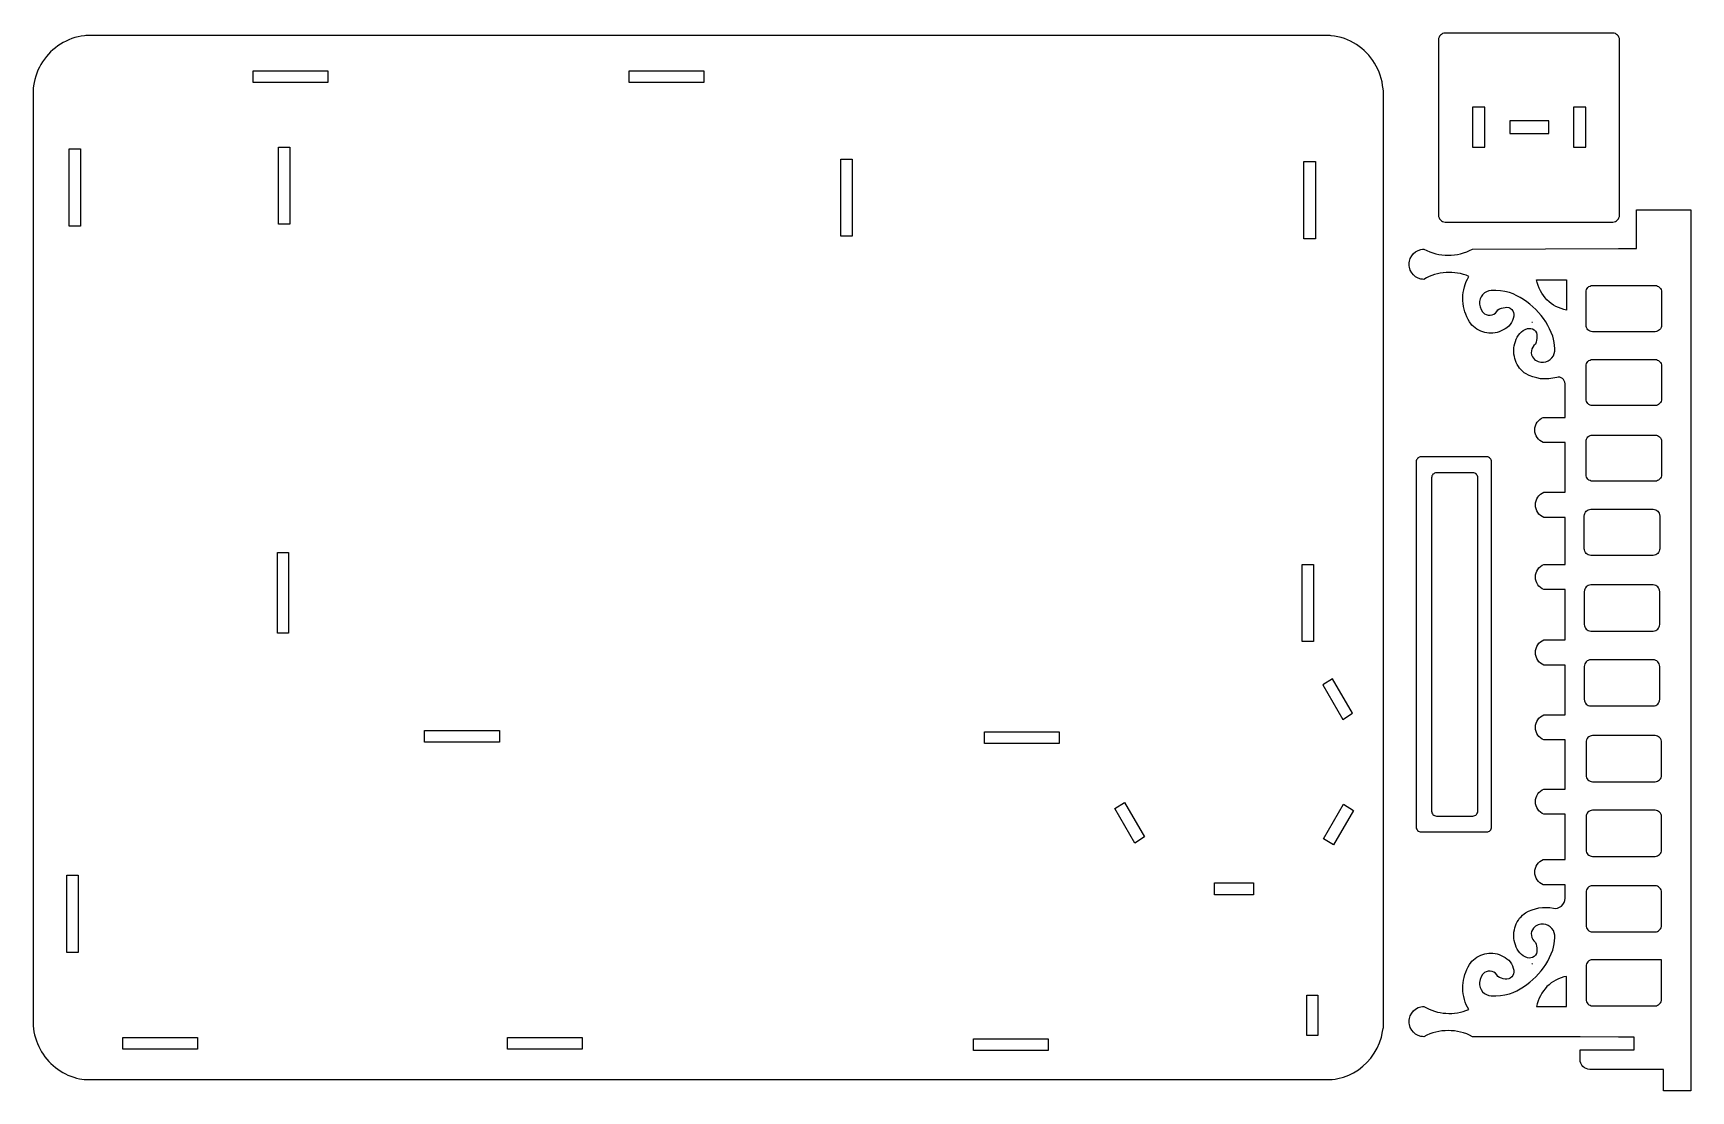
# Model space of a CAD drawing. Extents: x 0.4 to 16.9, y 0.4 to 10.9.
import ezdxf

# ---------------------------------------------------------------- set-up
doc = ezdxf.new("R2010")
doc.units = 0
doc.layers.add('Default_Layer', color=1, linetype='CONTINUOUS')

msp = doc.modelspace()

# ---------------------------------------------------------------- linework, layer by layer
at = {"layer": 'Default_Layer'}
for points in [[(13.862, 1.168), (13.862, 1.169), (13.862, 10.291), (13.862, 10.366), (13.862, 10.366), (13.86, 10.389), (13.855, 10.424), (13.849, 10.458), (13.841, 10.492), (13.83, 10.526), (13.819, 10.557), (13.806, 10.587), (13.791, 10.616), (13.775, 10.645), (13.757, 10.672), (13.738, 10.699), (13.717, 10.724), (13.695, 10.748), (13.671, 10.771), (13.646, 10.793), (13.62, 10.813), (13.593, 10.832), (13.564, 10.849), (13.535, 10.865), (13.504, 10.878), (13.473, 10.89), (13.441, 10.901), (13.408, 10.909), (13.375, 10.915), (13.341, 10.919), (13.333, 10.92), (13.246, 10.92), (1.008, 10.92), (0.92, 10.92), (0.92, 10.92), (0.905, 10.918), (0.873, 10.914), (0.842, 10.908), (0.811, 10.9), (0.78, 10.89), (0.751, 10.879), (0.722, 10.866), (0.694, 10.852), (0.667, 10.836), (0.64, 10.818), (0.615, 10.799), (0.591, 10.779), (0.568, 10.758), (0.546, 10.735), (0.526, 10.711), (0.506, 10.686), (0.488, 10.66), (0.471, 10.632), (0.456, 10.604), (0.442, 10.576), (0.43, 10.546), (0.419, 10.515), (0.41, 10.483), (0.403, 10.451), (0.397, 10.419), (0.394, 10.397), (0.394, 10.391), (0.394, 10.391), (0.394, 10.266), (0.394, 1.16), (0.394, 1.042), (0.394, 1.041), (0.397, 1.014), (0.402, 0.983), (0.408, 0.953), (0.416, 0.923), (0.426, 0.893), (0.437, 0.865), (0.449, 0.837), (0.463, 0.81), (0.478, 0.784), (0.494, 0.758), (0.511, 0.734), (0.53, 0.71), (0.55, 0.688), (0.57, 0.666), (0.592, 0.646), (0.615, 0.627), (0.639, 0.609), (0.663, 0.592), (0.689, 0.577), (0.715, 0.563), (0.741, 0.551), (0.769, 0.539), (0.798, 0.529), (0.827, 0.521), (0.856, 0.515), (0.902, 0.507), (0.909, 0.507), (1.019, 0.507), (13.237, 0.507), (13.348, 0.507), (13.351, 0.507), (13.38, 0.511), (13.408, 0.516), (13.463, 0.531), (13.516, 0.551), (13.565, 0.575), (13.613, 0.605), (13.657, 0.639), (13.698, 0.678), (13.736, 0.721), (13.77, 0.769), (13.799, 0.819), (13.823, 0.873), (13.842, 0.928), (13.855, 0.985), (13.861, 1.017), (13.862, 1.026), (13.862, 1.168)], [(14.412, 9.128), (14.413, 9.115), (14.417, 9.102), (14.423, 9.091), (14.431, 9.081), (14.441, 9.073), (14.452, 9.067), (14.464, 9.063), (14.477, 9.061), (16.152, 9.061), (16.165, 9.063), (16.177, 9.067), (16.188, 9.073), (16.198, 9.081), (16.206, 9.091), (16.212, 9.102), (16.216, 9.115), (16.217, 9.128), (16.217, 10.878), (16.216, 10.891), (16.212, 10.904), (16.206, 10.915), (16.198, 10.925), (16.188, 10.933), (16.177, 10.94), (16.165, 10.944), (16.152, 10.945), (14.477, 10.945), (14.464, 10.944), (14.452, 10.94), (14.441, 10.933), (14.431, 10.925), (14.423, 10.915), (14.417, 10.904), (14.413, 10.891), (14.412, 10.878), (14.412, 9.128)], [(2.587, 10.451), (2.587, 10.568), (3.332, 10.568), (3.332, 10.451), (2.587, 10.451)], [(6.339, 10.451), (6.339, 10.568), (7.083, 10.568), (7.083, 10.451), (6.339, 10.451)], [(14.752, 9.806), (14.873, 9.806), (14.873, 10.208), (14.752, 10.208), (14.752, 9.806)], [(15.76, 9.806), (15.881, 9.806), (15.881, 10.208), (15.76, 10.208), (15.76, 9.806)], [(15.122, 10.07), (15.122, 9.945), (15.511, 9.945), (15.511, 10.07), (15.122, 10.07)], [(0.754, 9.79), (0.867, 9.79), (0.867, 9.02), (0.754, 9.02), (0.754, 9.79)], [(2.842, 9.809), (2.955, 9.809), (2.955, 9.038), (2.842, 9.038), (2.842, 9.809)], [(8.451, 9.689), (8.564, 9.689), (8.564, 8.919), (8.451, 8.919), (8.451, 9.689)], [(13.07, 9.664), (13.184, 9.664), (13.184, 8.894), (13.07, 8.894), (13.07, 9.664)], [(16.928, 8.621), (16.928, 8.326), (16.928, 3.404), (16.928, 2.194), (16.928, 1.399), (16.928, 1.235), (16.928, 1.16), (16.928, 1.034), (16.928, 0.998), (16.928, 0.98), (16.929, 0.98), (16.929, 0.394), (16.658, 0.394), (16.658, 0.607), (15.921, 0.607), (15.902, 0.609), (15.884, 0.615), (15.867, 0.624), (15.853, 0.637), (15.841, 0.651), (15.832, 0.669), (15.826, 0.687), (15.824, 0.708), (15.824, 0.804), (16.208, 0.804), (16.363, 0.804), (16.363, 0.93), (16.208, 0.93), (15.824, 0.931), (15.788, 0.931), (14.751, 0.934), (14.722, 0.948), (14.693, 0.961), (14.663, 0.971), (14.632, 0.98), (14.602, 0.987), (14.571, 0.991), (14.54, 0.994), (14.508, 0.995), (14.477, 0.994), (14.446, 0.991), (14.415, 0.987), (14.384, 0.98), (14.354, 0.971), (14.324, 0.961), (14.294, 0.948), (14.265, 0.934), (14.251, 0.935), (14.236, 0.937), (14.209, 0.946), (14.184, 0.96), (14.162, 0.978), (14.145, 1), (14.131, 1.026), (14.123, 1.054), (14.121, 1.069), (14.12, 1.085), (14.121, 1.1), (14.123, 1.115), (14.131, 1.143), (14.145, 1.169), (14.162, 1.191), (14.184, 1.21), (14.209, 1.224), (14.236, 1.232), (14.251, 1.235), (14.265, 1.235), (14.291, 1.221), (14.318, 1.208), (14.345, 1.197), (14.373, 1.188), (14.401, 1.18), (14.429, 1.174), (14.457, 1.17), (14.486, 1.167), (14.515, 1.166), (14.544, 1.166), (14.573, 1.169), (14.601, 1.173), (14.63, 1.178), (14.658, 1.185), (14.686, 1.194), (14.714, 1.205), (14.689, 1.253), (14.679, 1.279), (14.67, 1.306), (14.664, 1.334), (14.659, 1.361), (14.656, 1.389), (14.655, 1.417), (14.655, 1.444), (14.658, 1.472), (14.662, 1.499), (14.667, 1.526), (14.675, 1.553), (14.684, 1.579), (14.695, 1.605), (14.708, 1.63), (14.722, 1.654), (14.738, 1.677), (14.746, 1.686), (14.762, 1.702), (14.778, 1.715), (14.796, 1.727), (14.814, 1.738), (14.833, 1.747), (14.853, 1.754), (14.873, 1.76), (14.893, 1.764), (14.914, 1.766), (14.934, 1.767), (14.955, 1.766), (14.976, 1.763), (14.996, 1.759), (15.016, 1.753), (15.036, 1.745), (15.056, 1.735), (15.076, 1.725), (15.095, 1.712), (15.112, 1.698), (15.127, 1.68), (15.14, 1.662), (15.15, 1.641), (15.158, 1.619), (15.163, 1.596), (15.164, 1.578), (15.16, 1.56), (15.153, 1.544), (15.142, 1.53), (15.128, 1.518), (15.112, 1.511), (15.095, 1.508), (15.077, 1.509), (15.058, 1.512), (15.04, 1.518), (15.022, 1.525), (15.005, 1.535), (14.995, 1.552), (14.981, 1.566), (14.965, 1.577), (14.946, 1.585), (14.927, 1.588), (14.907, 1.587), (14.888, 1.582), (14.871, 1.573), (14.86, 1.564), (14.851, 1.553), (14.836, 1.53), (14.826, 1.504), (14.821, 1.476), (14.822, 1.451), (14.827, 1.426), (14.837, 1.404), (14.852, 1.383), (14.87, 1.366), (14.89, 1.354), (14.913, 1.345), (14.937, 1.342), (14.983, 1.341), (15.029, 1.344), (15.075, 1.351), (15.12, 1.361), (15.157, 1.376), (15.193, 1.393), (15.227, 1.411), (15.261, 1.432), (15.293, 1.454), (15.324, 1.478), (15.354, 1.504), (15.382, 1.531), (15.409, 1.56), (15.435, 1.59), (15.458, 1.621), (15.481, 1.654), (15.501, 1.688), (15.52, 1.724), (15.537, 1.76), (15.552, 1.798), (15.559, 1.828), (15.565, 1.859), (15.57, 1.889), (15.573, 1.92), (15.572, 1.946), (15.567, 1.97), (15.558, 1.993), (15.544, 2.013), (15.526, 2.031), (15.506, 2.044), (15.483, 2.053), (15.459, 2.056), (15.445, 2.057), (15.432, 2.055), (15.405, 2.049), (15.381, 2.036), (15.37, 2.028), (15.36, 2.018), (15.349, 2.001), (15.341, 1.983), (15.338, 1.963), (15.339, 1.942), (15.343, 1.923), (15.352, 1.905), (15.364, 1.889), (15.379, 1.875), (15.386, 1.857), (15.391, 1.838), (15.394, 1.819), (15.394, 1.799), (15.393, 1.78), (15.388, 1.763), (15.379, 1.748), (15.366, 1.734), (15.351, 1.725), (15.334, 1.72), (15.317, 1.718), (15.299, 1.722), (15.278, 1.73), (15.258, 1.74), (15.24, 1.754), (15.223, 1.769), (15.209, 1.787), (15.197, 1.806), (15.187, 1.827), (15.18, 1.849), (15.173, 1.871), (15.168, 1.892), (15.165, 1.914), (15.163, 1.935), (15.164, 1.957), (15.165, 1.978), (15.169, 1.999), (15.174, 2.02), (15.18, 2.04), (15.188, 2.06), (15.198, 2.079), (15.209, 2.098), (15.221, 2.115), (15.235, 2.131), (15.25, 2.147), (15.267, 2.161), (15.279, 2.169), (15.311, 2.186), (15.345, 2.2), (15.379, 2.211), (15.414, 2.218), (15.45, 2.223), (15.486, 2.224), (15.522, 2.222), (15.558, 2.216), (15.579, 2.214), (15.6, 2.217), (15.62, 2.225), (15.638, 2.237), (15.653, 2.253), (15.664, 2.272), (15.671, 2.292), (15.674, 2.315), (15.674, 2.45), (15.457, 2.45), (15.439, 2.459), (15.423, 2.47), (15.408, 2.483), (15.396, 2.499), (15.386, 2.516), (15.379, 2.535), (15.374, 2.555), (15.373, 2.575), (15.374, 2.596), (15.379, 2.616), (15.386, 2.635), (15.396, 2.652), (15.408, 2.668), (15.423, 2.681), (15.439, 2.692), (15.457, 2.701), (15.674, 2.701), (15.674, 3.153), (15.463, 3.153), (15.445, 3.162), (15.429, 3.173), (15.414, 3.186), (15.402, 3.202), (15.392, 3.219), (15.385, 3.238), (15.38, 3.258), (15.379, 3.279), (15.38, 3.299), (15.385, 3.319), (15.392, 3.338), (15.402, 3.355), (15.414, 3.371), (15.429, 3.384), (15.445, 3.395), (15.463, 3.404), (15.674, 3.404), (15.674, 3.894), (15.463, 3.894), (15.445, 3.902), (15.429, 3.914), (15.414, 3.927), (15.402, 3.943), (15.392, 3.96), (15.385, 3.979), (15.38, 3.999), (15.379, 4.019), (15.38, 4.04), (15.385, 4.06), (15.392, 4.079), (15.402, 4.096), (15.414, 4.112), (15.429, 4.125), (15.445, 4.136), (15.463, 4.145), (15.674, 4.145), (15.674, 4.641), (15.463, 4.641), (15.445, 4.65), (15.429, 4.661), (15.414, 4.674), (15.402, 4.69), (15.392, 4.707), (15.385, 4.726), (15.38, 4.746), (15.379, 4.766), (15.38, 4.787), (15.385, 4.807), (15.392, 4.826), (15.402, 4.843), (15.414, 4.859), (15.429, 4.872), (15.445, 4.883), (15.463, 4.892), (15.674, 4.892), (15.674, 5.394), (15.463, 5.394), (15.445, 5.403), (15.429, 5.414), (15.414, 5.428), (15.402, 5.443), (15.392, 5.461), (15.385, 5.479), (15.38, 5.499), (15.379, 5.52), (15.38, 5.541), (15.385, 5.56), (15.392, 5.579), (15.402, 5.596), (15.414, 5.612), (15.429, 5.625), (15.445, 5.637), (15.463, 5.645), (15.674, 5.645), (15.674, 5.709), (15.674, 5.711), (15.674, 5.712), (15.674, 6.114), (15.463, 6.114), (15.445, 6.122), (15.429, 6.134), (15.414, 6.147), (15.402, 6.163), (15.392, 6.18), (15.385, 6.199), (15.38, 6.219), (15.379, 6.239), (15.38, 6.26), (15.385, 6.28), (15.392, 6.299), (15.402, 6.316), (15.414, 6.331), (15.429, 6.345), (15.445, 6.356), (15.463, 6.365), (15.674, 6.365), (15.674, 6.644), (15.674, 6.755), (15.674, 6.861), (15.457, 6.861), (15.439, 6.87), (15.423, 6.881), (15.408, 6.894), (15.396, 6.91), (15.386, 6.927), (15.379, 6.946), (15.374, 6.966), (15.373, 6.986), (15.374, 7.007), (15.379, 7.027), (15.386, 7.046), (15.396, 7.063), (15.408, 7.079), (15.423, 7.092), (15.439, 7.103), (15.457, 7.112), (15.674, 7.112), (15.674, 7.145), (15.674, 7.151), (15.674, 7.35), (15.674, 7.447), (15.672, 7.462), (15.667, 7.477), (15.659, 7.489), (15.648, 7.5), (15.635, 7.508), (15.621, 7.513), (15.606, 7.514), (15.591, 7.511), (15.552, 7.502), (15.511, 7.496), (15.471, 7.495), (15.431, 7.498), (15.392, 7.505), (15.353, 7.516), (15.315, 7.531), (15.279, 7.55), (15.267, 7.558), (15.25, 7.572), (15.235, 7.587), (15.221, 7.604), (15.209, 7.621), (15.198, 7.64), (15.188, 7.659), (15.18, 7.678), (15.174, 7.699), (15.169, 7.72), (15.165, 7.741), (15.164, 7.762), (15.163, 7.784), (15.165, 7.805), (15.168, 7.827), (15.173, 7.848), (15.18, 7.87), (15.187, 7.892), (15.197, 7.913), (15.209, 7.932), (15.223, 7.95), (15.24, 7.965), (15.258, 7.978), (15.278, 7.989), (15.299, 7.997), (15.317, 8), (15.334, 7.999), (15.351, 7.994), (15.366, 7.984), (15.379, 7.971), (15.388, 7.956), (15.393, 7.938), (15.394, 7.92), (15.394, 7.9), (15.391, 7.881), (15.386, 7.862), (15.379, 7.843), (15.364, 7.83), (15.352, 7.814), (15.343, 7.796), (15.339, 7.776), (15.338, 7.756), (15.341, 7.736), (15.349, 7.717), (15.36, 7.701), (15.37, 7.691), (15.381, 7.683), (15.405, 7.67), (15.432, 7.663), (15.445, 7.662), (15.459, 7.662), (15.483, 7.666), (15.506, 7.675), (15.526, 7.688), (15.544, 7.705), (15.558, 7.726), (15.567, 7.749), (15.572, 7.773), (15.573, 7.798), (15.57, 7.829), (15.565, 7.86), (15.559, 7.891), (15.552, 7.921), (15.537, 7.958), (15.52, 7.995), (15.501, 8.03), (15.481, 8.065), (15.458, 8.098), (15.435, 8.129), (15.409, 8.159), (15.382, 8.188), (15.354, 8.215), (15.324, 8.241), (15.293, 8.265), (15.261, 8.287), (15.227, 8.307), (15.193, 8.326), (15.157, 8.343), (15.12, 8.358), (15.075, 8.368), (15.029, 8.375), (14.983, 8.378), (14.937, 8.377), (14.913, 8.374), (14.89, 8.365), (14.87, 8.353), (14.852, 8.336), (14.837, 8.315), (14.827, 8.293), (14.822, 8.268), (14.821, 8.243), (14.826, 8.215), (14.836, 8.189), (14.851, 8.166), (14.86, 8.155), (14.871, 8.146), (14.888, 8.137), (14.907, 8.132), (14.927, 8.131), (14.946, 8.134), (14.965, 8.141), (14.981, 8.153), (14.995, 8.167), (15.005, 8.184), (15.022, 8.194), (15.04, 8.201), (15.058, 8.206), (15.077, 8.209), (15.095, 8.211), (15.112, 8.208), (15.128, 8.2), (15.142, 8.189), (15.153, 8.175), (15.16, 8.159), (15.164, 8.141), (15.163, 8.122), (15.158, 8.099), (15.15, 8.078), (15.14, 8.057), (15.127, 8.038), (15.112, 8.021), (15.095, 8.006), (15.076, 7.994), (15.056, 7.984), (15.036, 7.974), (15.016, 7.966), (14.996, 7.96), (14.976, 7.955), (14.955, 7.953), (14.934, 7.952), (14.914, 7.953), (14.893, 7.955), (14.873, 7.959), (14.853, 7.965), (14.833, 7.972), (14.814, 7.981), (14.796, 7.992), (14.778, 8.004), (14.762, 8.017), (14.746, 8.033), (14.738, 8.042), (14.722, 8.065), (14.708, 8.089), (14.695, 8.114), (14.684, 8.14), (14.675, 8.166), (14.667, 8.192), (14.662, 8.219), (14.658, 8.247), (14.655, 8.274), (14.655, 8.302), (14.656, 8.33), (14.659, 8.358), (14.664, 8.385), (14.67, 8.413), (14.679, 8.439), (14.689, 8.466), (14.702, 8.492), (14.716, 8.518), (14.688, 8.529), (14.66, 8.538), (14.632, 8.546), (14.603, 8.551), (14.574, 8.555), (14.545, 8.558), (14.516, 8.558), (14.488, 8.557), (14.459, 8.555), (14.43, 8.55), (14.402, 8.544), (14.373, 8.536), (14.346, 8.527), (14.318, 8.516), (14.292, 8.503), (14.265, 8.489), (14.251, 8.49), (14.236, 8.492), (14.209, 8.501), (14.184, 8.515), (14.162, 8.533), (14.145, 8.555), (14.131, 8.581), (14.123, 8.609), (14.121, 8.624), (14.12, 8.64), (14.121, 8.655), (14.123, 8.67), (14.131, 8.698), (14.145, 8.724), (14.162, 8.746), (14.184, 8.765), (14.209, 8.778), (14.236, 8.787), (14.251, 8.79), (14.265, 8.79), (14.294, 8.776), (14.324, 8.764), (14.354, 8.753), (14.384, 8.744), (14.415, 8.738), (14.446, 8.733), (14.477, 8.73), (14.508, 8.729), (14.54, 8.73), (14.571, 8.733), (14.602, 8.738), (14.632, 8.744), (14.663, 8.753), (14.693, 8.764), (14.722, 8.776), (14.751, 8.79), (16.208, 8.795), (16.387, 8.795), (16.387, 9.181), (16.928, 9.181), (16.928, 8.795), (16.928, 8.69), (16.928, 8.621)], [(15.39, 8.485), (15.69, 8.485), (15.69, 8.183), (15.662, 8.189), (15.635, 8.197), (15.609, 8.207), (15.583, 8.219), (15.559, 8.233), (15.536, 8.249), (15.515, 8.266), (15.494, 8.285), (15.475, 8.306), (15.458, 8.328), (15.442, 8.351), (15.428, 8.376), (15.416, 8.401), (15.405, 8.428), (15.397, 8.456), (15.39, 8.485)], [(16.637, 8.034), (16.636, 8.02), (16.632, 8.008), (16.626, 7.996), (16.618, 7.986), (16.608, 7.978), (16.597, 7.972), (16.585, 7.968), (16.572, 7.967), (15.949, 7.967), (15.936, 7.968), (15.924, 7.972), (15.913, 7.978), (15.903, 7.986), (15.895, 7.996), (15.889, 8.008), (15.886, 8.02), (15.884, 8.034), (15.884, 8.36), (15.886, 8.374), (15.889, 8.386), (15.895, 8.398), (15.903, 8.408), (15.913, 8.416), (15.924, 8.422), (15.936, 8.426), (15.949, 8.427), (16.572, 8.427), (16.585, 8.426), (16.597, 8.422), (16.608, 8.416), (16.618, 8.408), (16.626, 8.397), (16.632, 8.386), (16.636, 8.373), (16.637, 8.36), (16.637, 8.034)], [(16.637, 7.296), (16.636, 7.283), (16.632, 7.27), (16.626, 7.259), (16.618, 7.249), (16.608, 7.241), (16.597, 7.234), (16.585, 7.231), (16.572, 7.229), (15.949, 7.229), (15.936, 7.231), (15.924, 7.234), (15.913, 7.241), (15.903, 7.249), (15.895, 7.259), (15.889, 7.27), (15.886, 7.283), (15.884, 7.296), (15.884, 7.623), (15.886, 7.636), (15.889, 7.649), (15.895, 7.66), (15.903, 7.67), (15.913, 7.678), (15.924, 7.684), (15.936, 7.688), (15.949, 7.69), (16.572, 7.69), (16.585, 7.688), (16.597, 7.684), (16.608, 7.678), (16.618, 7.67), (16.626, 7.66), (16.632, 7.649), (16.636, 7.636), (16.637, 7.623), (16.637, 7.296)], [(16.637, 6.543), (16.636, 6.529), (16.632, 6.517), (16.626, 6.505), (16.618, 6.495), (16.608, 6.487), (16.597, 6.481), (16.585, 6.477), (16.572, 6.476), (15.949, 6.476), (15.936, 6.477), (15.924, 6.481), (15.913, 6.487), (15.903, 6.495), (15.895, 6.505), (15.889, 6.517), (15.886, 6.529), (15.884, 6.543), (15.884, 6.869), (15.886, 6.883), (15.889, 6.895), (15.895, 6.907), (15.903, 6.917), (15.913, 6.925), (15.924, 6.931), (15.936, 6.935), (15.949, 6.936), (16.572, 6.936), (16.585, 6.935), (16.597, 6.931), (16.608, 6.925), (16.618, 6.917), (16.626, 6.907), (16.632, 6.895), (16.636, 6.883), (16.637, 6.869), (16.637, 6.543)], [(14.189, 3.026), (14.19, 3.016), (14.193, 3.007), (14.198, 2.998), (14.204, 2.991), (14.211, 2.985), (14.219, 2.98), (14.228, 2.977), (14.238, 2.976), (14.894, 2.976), (14.903, 2.977), (14.912, 2.98), (14.921, 2.985), (14.928, 2.991), (14.934, 2.998), (14.938, 3.007), (14.941, 3.016), (14.942, 3.026), (14.942, 6.667), (14.941, 6.677), (14.938, 6.687), (14.934, 6.695), (14.928, 6.703), (14.921, 6.709), (14.912, 6.714), (14.903, 6.717), (14.894, 6.718), (14.238, 6.718), (14.228, 6.717), (14.219, 6.714), (14.211, 6.709), (14.204, 6.703), (14.198, 6.696), (14.193, 6.687), (14.19, 6.678), (14.189, 6.667), (14.189, 3.026)], [(14.343, 3.185), (14.344, 3.175), (14.347, 3.166), (14.351, 3.157), (14.357, 3.15), (14.365, 3.144), (14.373, 3.139), (14.382, 3.136), (14.392, 3.135), (14.756, 3.135), (14.766, 3.136), (14.775, 3.139), (14.783, 3.144), (14.79, 3.15), (14.796, 3.157), (14.801, 3.166), (14.804, 3.175), (14.805, 3.185), (14.805, 6.508), (14.804, 6.519), (14.801, 6.528), (14.796, 6.537), (14.79, 6.544), (14.783, 6.55), (14.775, 6.555), (14.766, 6.558), (14.756, 6.559), (14.392, 6.559), (14.382, 6.558), (14.373, 6.555), (14.365, 6.55), (14.357, 6.544), (14.351, 6.537), (14.347, 6.528), (14.344, 6.519), (14.343, 6.508), (14.343, 3.185)], [(16.619, 5.802), (16.617, 5.789), (16.614, 5.776), (16.608, 5.765), (16.6, 5.755), (16.59, 5.746), (16.579, 5.74), (16.567, 5.736), (16.554, 5.735), (15.931, 5.735), (15.918, 5.736), (15.906, 5.74), (15.895, 5.746), (15.885, 5.755), (15.877, 5.765), (15.871, 5.776), (15.867, 5.789), (15.866, 5.802), (15.866, 6.128), (15.867, 6.142), (15.871, 6.154), (15.877, 6.166), (15.885, 6.176), (15.895, 6.184), (15.906, 6.19), (15.918, 6.194), (15.931, 6.195), (16.554, 6.195), (16.567, 6.194), (16.579, 6.19), (16.59, 6.184), (16.6, 6.176), (16.608, 6.166), (16.614, 6.155), (16.617, 6.142), (16.619, 6.128), (16.619, 5.802)], [(2.832, 5.763), (2.941, 5.763), (2.941, 4.96), (2.832, 4.96), (2.832, 5.763)], [(13.052, 5.646), (13.166, 5.646), (13.166, 4.876), (13.052, 4.876), (13.052, 5.646)], [(16.619, 5.373), (16.617, 5.387), (16.614, 5.399), (16.608, 5.411), (16.6, 5.421), (16.59, 5.429), (16.579, 5.435), (16.567, 5.439), (16.554, 5.44), (15.931, 5.44), (15.918, 5.439), (15.906, 5.435), (15.895, 5.429), (15.885, 5.421), (15.877, 5.411), (15.871, 5.399), (15.867, 5.387), (15.866, 5.373), (15.866, 5.047), (15.867, 5.033), (15.871, 5.021), (15.877, 5.009), (15.885, 5), (15.895, 4.991), (15.906, 4.985), (15.918, 4.981), (15.931, 4.98), (16.554, 4.98), (16.567, 4.981), (16.579, 4.985), (16.59, 4.991), (16.6, 5), (16.608, 5.009), (16.614, 5.021), (16.617, 5.033), (16.619, 5.047), (16.619, 5.373)], [(16.619, 4.626), (16.617, 4.64), (16.614, 4.652), (16.608, 4.664), (16.6, 4.674), (16.59, 4.682), (16.579, 4.688), (16.567, 4.692), (16.554, 4.693), (15.931, 4.693), (15.918, 4.692), (15.906, 4.688), (15.895, 4.682), (15.885, 4.674), (15.877, 4.664), (15.871, 4.652), (15.867, 4.64), (15.866, 4.626), (15.866, 4.3), (15.867, 4.286), (15.871, 4.274), (15.877, 4.262), (15.885, 4.252), (15.895, 4.244), (15.906, 4.238), (15.918, 4.234), (15.931, 4.233), (16.554, 4.233), (16.567, 4.234), (16.579, 4.238), (16.59, 4.244), (16.6, 4.252), (16.608, 4.262), (16.614, 4.274), (16.617, 4.286), (16.619, 4.3), (16.619, 4.626)], [(13.457, 4.099), (13.554, 4.16), (13.354, 4.504), (13.257, 4.444), (13.457, 4.099)], [(4.299, 3.872), (4.299, 3.989), (5.044, 3.989), (5.044, 3.872), (4.299, 3.872)], [(9.884, 3.859), (9.884, 3.976), (10.628, 3.976), (10.628, 3.859), (9.884, 3.859)], [(16.637, 3.87), (16.636, 3.883), (16.632, 3.896), (16.626, 3.907), (16.618, 3.917), (16.608, 3.925), (16.597, 3.931), (16.585, 3.935), (16.572, 3.937), (15.949, 3.937), (15.936, 3.935), (15.924, 3.932), (15.913, 3.925), (15.903, 3.917), (15.895, 3.907), (15.889, 3.895), (15.885, 3.883), (15.884, 3.87), (15.884, 3.543), (15.886, 3.53), (15.889, 3.517), (15.895, 3.506), (15.903, 3.496), (15.913, 3.488), (15.924, 3.482), (15.936, 3.478), (15.949, 3.476), (16.572, 3.476), (16.585, 3.478), (16.597, 3.482), (16.608, 3.488), (16.618, 3.496), (16.626, 3.506), (16.632, 3.517), (16.636, 3.53), (16.637, 3.543), (16.637, 3.87)], [(11.384, 2.866), (11.184, 3.21), (11.281, 3.271), (11.481, 2.926), (11.384, 2.866)], [(13.266, 2.907), (13.466, 3.252), (13.563, 3.191), (13.363, 2.847), (13.266, 2.907)], [(16.637, 3.126), (16.636, 3.139), (16.632, 3.152), (16.626, 3.163), (16.618, 3.173), (16.608, 3.181), (16.597, 3.188), (16.585, 3.191), (16.572, 3.193), (15.949, 3.193), (15.936, 3.191), (15.924, 3.188), (15.913, 3.181), (15.903, 3.173), (15.895, 3.163), (15.889, 3.152), (15.886, 3.139), (15.884, 3.126), (15.884, 2.799), (15.886, 2.786), (15.889, 2.773), (15.895, 2.762), (15.903, 2.752), (15.913, 2.744), (15.924, 2.738), (15.936, 2.734), (15.949, 2.732), (16.572, 2.732), (16.585, 2.734), (16.597, 2.738), (16.608, 2.744), (16.618, 2.752), (16.626, 2.762), (16.632, 2.773), (16.636, 2.786), (16.637, 2.799), (16.637, 3.126)], [(0.73, 2.545), (0.843, 2.545), (0.843, 1.775), (0.73, 1.775), (0.73, 2.545)], [(12.176, 2.468), (12.565, 2.468), (12.565, 2.35), (12.176, 2.35), (12.176, 2.468)], [(16.637, 2.372), (16.636, 2.386), (16.632, 2.398), (16.626, 2.41), (16.618, 2.42), (16.608, 2.428), (16.597, 2.434), (16.585, 2.438), (16.572, 2.439), (15.949, 2.439), (15.936, 2.438), (15.924, 2.434), (15.913, 2.428), (15.903, 2.42), (15.895, 2.41), (15.889, 2.399), (15.886, 2.386), (15.884, 2.372), (15.884, 2.046), (15.886, 2.033), (15.889, 2.02), (15.895, 2.009), (15.903, 1.999), (15.913, 1.99), (15.924, 1.984), (15.936, 1.98), (15.949, 1.979), (16.572, 1.979), (16.585, 1.98), (16.597, 1.984), (16.608, 1.99), (16.618, 1.999), (16.626, 2.009), (16.632, 2.02), (16.636, 2.033), (16.637, 2.046), (16.637, 2.372)], [(16.637, 1.702), (15.949, 1.702), (15.936, 1.7), (15.924, 1.697), (15.913, 1.69), (15.903, 1.682), (15.895, 1.672), (15.889, 1.661), (15.886, 1.648), (15.884, 1.635), (15.884, 1.308), (15.886, 1.295), (15.889, 1.282), (15.895, 1.271), (15.903, 1.261), (15.913, 1.253), (15.924, 1.247), (15.936, 1.243), (15.949, 1.241), (16.572, 1.241), (16.585, 1.243), (16.597, 1.247), (16.608, 1.253), (16.618, 1.261), (16.626, 1.271), (16.632, 1.282), (16.636, 1.295), (16.637, 1.308), (16.637, 1.702)], [(15.39, 1.234), (15.69, 1.234), (15.69, 1.535), (15.662, 1.53), (15.635, 1.522), (15.609, 1.511), (15.583, 1.499), (15.559, 1.486), (15.536, 1.47), (15.515, 1.452), (15.494, 1.433), (15.475, 1.413), (15.458, 1.391), (15.442, 1.368), (15.428, 1.343), (15.416, 1.317), (15.405, 1.291), (15.397, 1.263), (15.39, 1.234)], [(13.097, 0.946), (13.097, 1.348), (13.21, 1.348), (13.21, 0.946), (13.097, 0.946)], [(1.288, 0.808), (1.288, 0.925), (2.033, 0.925), (2.033, 0.808), (1.288, 0.808)], [(5.124, 0.808), (5.124, 0.925), (5.869, 0.925), (5.869, 0.808), (5.124, 0.808)], [(9.774, 0.795), (9.774, 0.913), (10.519, 0.913), (10.519, 0.795), (9.774, 0.795)]]:
    msp.add_lwpolyline(points, close=True, dxfattribs=at)
for points in [[(16.928, 8.795), (16.928, 8.69)], [(15.349, 8.058), (15.346, 8.058), (15.344, 8.06)], [(15.349, 1.661), (15.346, 1.661), (15.344, 1.659)], [(13.862, 1.168), (13.862, 1.169)], [(13.862, 1.026), (13.862, 1.025)]]:
    msp.add_lwpolyline(points, dxfattribs=at)

doc.saveas('drawing.dxf')
